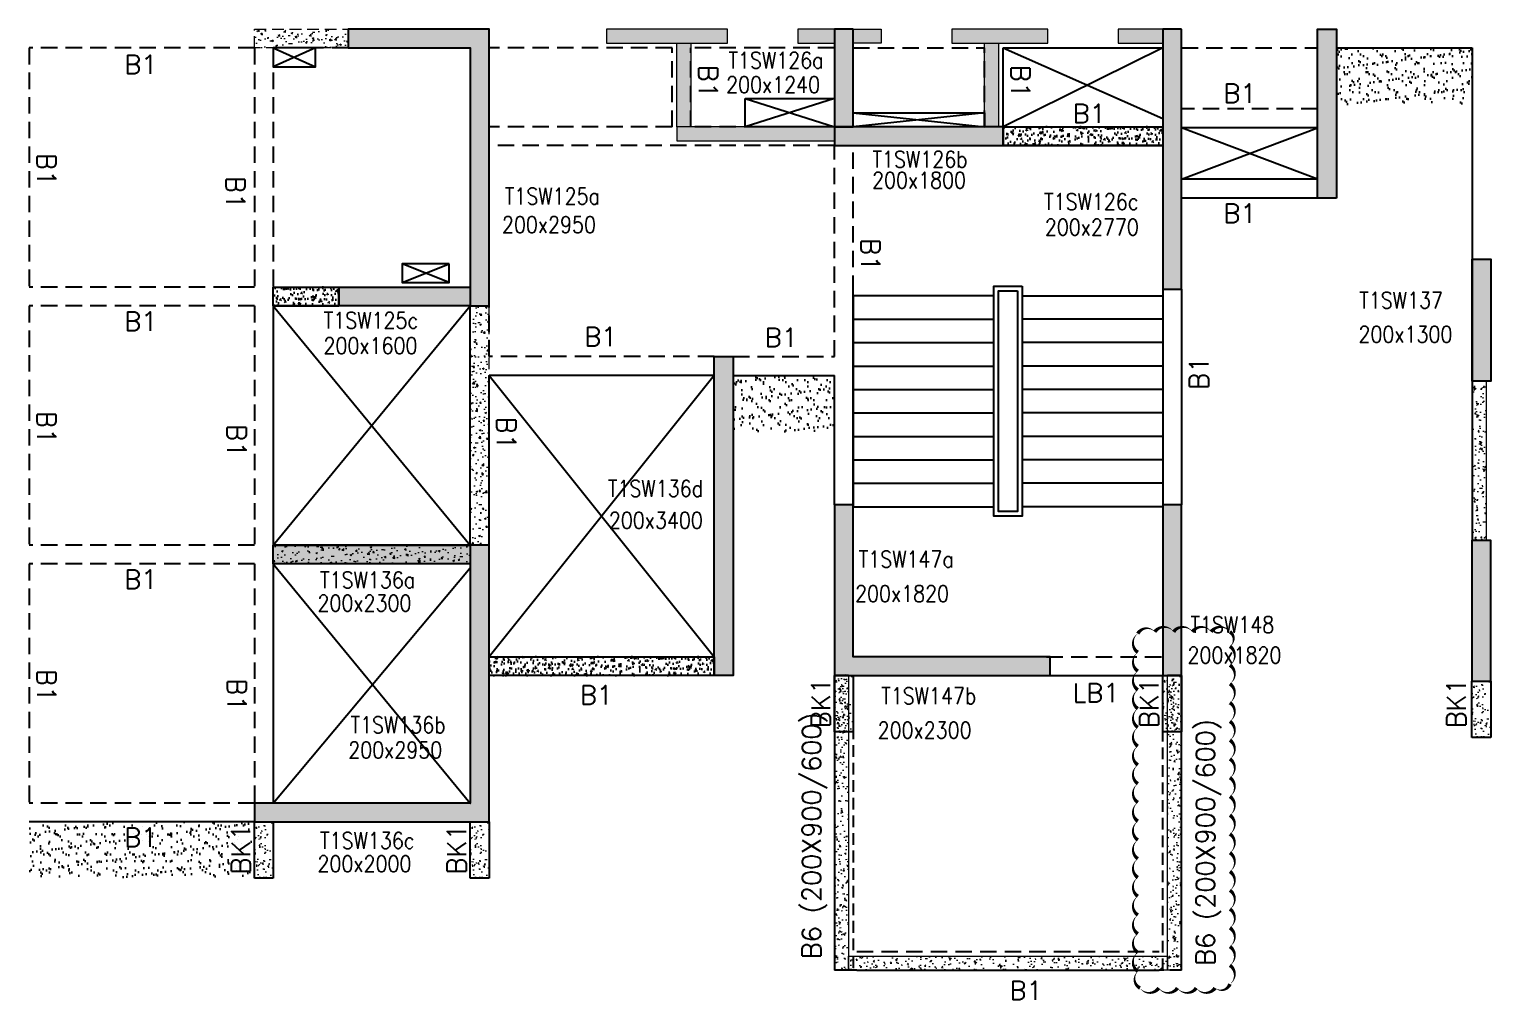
# Model space of a CAD drawing. Header units: millimetres. Extents: x 1078357 to 2594950, y -4969473 to -4636555.
# Drawn here: x 1765150 to 1780725, y -4677476 to -4667131 of the extents above; entities that cross this region are included whole.
import ezdxf

# ---------------------------------------------------------------- set-up
doc = ezdxf.new("R2010")
doc.units = ezdxf.units.MM
doc.header["$PDMODE"] = 35
doc.linetypes.add('CONTINOUS', pattern=[0])
doc.linetypes.add('HIDDEN', pattern=[0.375, 0.25, -0.125])
doc.layers.get('0').update_dxf_attribs({"lineweight": 0})
for name, color, linetype, lineweight in [('A-_ANOTDIMA_D-', 6, 'Continuous', 13), ('COL. NO.', 30, 'Continuous', 25), ('COL. SIZE', 7, 'Continuous', 25), ('HATCH', 8, 'Continuous', 30), ('Origin', 40, 'Continuous', 30), ('RCC UPSTAND', 43, 'Continuous', 30), ('S-NON STR RCC WALL', 8, 'Continuous', 0)]:
    doc.layers.add(name, color=color, linetype=linetype, lineweight=lineweight)
for name, color, linetype in [('B-200x650', 241, 'HIDDEN'), ('B-200X900-600', 211, 'HIDDEN'), ('NON STR. RCC WALL', 6, 'Continuous'), ('S-COLUMN_SHEAR WALL', 1, 'Continuous'), ('S-CUT OUT', 3, 'Continuous'), ('S-STAIR', 8, 'Continuous')]:
    doc.layers.add(name, color=color, linetype=linetype)
doc.styles.add('ROMANS', font='romans.shx', dxfattribs={"width": 0.85})
pattern_1 = [(50, (1726901.75, -4669982.61), (182.18467, -15.9391), [19.05, -209.55]), (355, (1726901.75, -4669982.61), (-35.2434, 191.05685), [15.24, -167.6406]), (100.45144, (1726916.94, -4669983.94), (146.94125, 175.11775), [16.19, -178.09024]), (46.1842, (1726901.75, -4669931.81), (271.079, -42.0423), [28.575, -314.325]), (96.63556, (1726924.34, -4669935.32), (237.4041, 247.4261), [24.285, -267.1356]), (351.18415, (1726901.75, -4669931.8), (237.4041, 247.4261), [22.86, -251.4597]), (21, (1726927.15, -4669944.51), (151.6144, -102.2652), [19.05, -209.55]), (326, (1726927.15, -4669944.51), (61.802, 184.188), [15.24, -167.64]), (71.45144, (1726939.79, -4669953.03), (213.4164, 81.9228), [16.19, -178.0899]), (37.5, (1726901.753, -4669982.61), (3.0886, 84.55504), [0, -165.608, 0, -170.18, 0, -168.275]), (7.5, (1726901.75, -4669982.61), (66.81966, 100.18057), [0, -97.028, 0, -161.798, 0, -64.135]), (327.5, (1726845.11, -4669982.61), (135.5906, -5.72874), [0, -63.5, 0, -198.12, 0, -262.89]), (317.5, (1726819.71, -4669982.61), (148.12918, 25.4265), [0, -82.55, 0, -131.572, 0, -186.69])]

# ---------------------------------------------------------------- blocks, each defined once
blk = doc.blocks.new('G$CD63B60BD')
at = {"layer": 'COL. NO.', "linetype": 'Continuous', "style": 'ROMANS', "width": 0.85}
for s, p in [('T1SW126a', (75951, 6532, -320)), ('T1SW126b', (77486, 5476, -320)), ('T1SW125a', (73568, 5083, -320)), ('T1SW126c', (79314, 5025, -320)), ('T1SW137', (82673, 3974, -320)), ('T1SW125c', (71638, 3759, -320)), ('T1SW136d', (74667, 1967, 0)), ('T1SW147a', (77339, 1214, -320)), ('T1SW136a', (71599, 993, -320)), ('T1SW148', (80874, 516, -320)), ('T1SW147b', (77579, -243, -320)), ('T1SW136b', (71924, -552, -320)), ('T1SW136c', (71599, -1785, -320))]:
    blk.add_text(s, height=175, dxfattribs=at).set_placement(p)
at = {"layer": 'COL. SIZE', "linetype": 'Continuous', "style": 'ROMANS', "width": 0.85}
for s, p in [('200x1240', (75927, 6271, -320)), ('200x1800', (77482, 5253, -320)), ('200x2950', (73538, 4779, -320)), ('200x2770', (79323, 4753, -320)), ('200x1300', (82665, 3611, -320)), ('200x1600', (71636, 3489, -320)), ('200x3400', (74677, 1628, 0)), ('200x1820', (77301, 847, -320)), ('200x2300', (71572, 745, -320)), ('200x1820', (80843, 191, -320)), ('200x2300', (77541, -609, -320)), ('200x2950', (71900, -821, -320)), ('200x2000', (71572, -2033, -320))]:
    blk.add_text(s, height=175, dxfattribs=at).set_placement(p)

msp = doc.modelspace()

# ---------------------------------------------------------------- hatches: boundary and pattern name
at = {"layer": 'HATCH'}
h = msp.add_hatch(dxfattribs=at)
h.set_pattern_fill('AR-SAND', color=8, scale=3, angle=179.97015)
h.set_pattern_definition([(37.4701541, (-2297313.39, 14015358.5), (-4.72361136, 146.8264517), [0, -115.824, 0, -129.54, 0, -123.825]), (7.4701541, (-2297313.4, 14015358.5), (134.9689868, 214.9772528), [0, -62.484, 0, -104.394, 0, -40.005]), (327.4701541, (-2297407.12, 14015358.55), (237.2979035, 0.3075449), [0, -38.1, 0, -137.16, 0, -179.07]), (317.4701541, (-2297407.12, 14015358.55), (229.1017424, 66.759465), [0, -19.05, 0, -89.916, 0, -102.87])])
h.paths.add_polyline_path([(1780524.9, -4667330.8), (1779079.9, -4667330.8), (1779079.9, -4667930.9), (1780524.9, -4667930.9)])
h = msp.add_hatch(dxfattribs=at)
h.set_pattern_fill('AR-SAND', color=8, scale=3, angle=179.97015)
h.set_pattern_definition([(37.47015413, (-3394538.11, 18699377.69), (-4.72361136, 146.8264517), [0, -115.824, 0, -129.54, 0, -123.825]), (7.4701541, (-3394538.1, 18699377.69), (134.9689868, 214.9772528), [0, -62.484, 0, -104.394, 0, -40.005]), (327.4701541, (-3394631.83, 18699377.73), (237.2979035, 0.3075449), [0, -38.1, 0, -137.16, 0, -179.07]), (317.4701541, (-3394631.83, 18699377.73), (229.1017424, 66.759465), [0, -19.05, 0, -89.916, 0, -102.87])])
h.paths.add_polyline_path([(1773729.9, -4670820.8), (1772649.9, -4670820.8), (1772649.9, -4671420.8), (1773729.9, -4671420.8)])
h = msp.add_hatch(dxfattribs=at)
h.set_pattern_fill('AR-SAND', color=8, scale=3, angle=179.97015)
h.set_pattern_definition([(37.47015413, (-4499557.82, 23381446.95), (-4.72361136, 146.8264517), [0, -115.824, 0, -129.54, 0, -123.825]), (7.4701541, (-4499557.82, 23381446.95), (134.9689868, 214.9772528), [0, -62.484, 0, -104.394, 0, -40.005]), (327.47015413, (-4499651.54, 23381447), (237.29790347, 0.3075449), [0, -38.1, 0, -137.16, 0, -179.07]), (317.4701541, (-4499651.54, 23381447), (229.1017424, 66.759465), [0, -19.05, 0, -89.916, 0, -102.87])])
h.paths.add_polyline_path([(1765149.9, -4675580.9), (1767549.9, -4675580.9), (1767549.9, -4676180.9), (1765149.9, -4676180.9)])
at = {"layer": 'RCC UPSTAND'}
h = msp.add_hatch(dxfattribs=at)
h.set_pattern_fill('AR-CONC', color=8, scale=20, angle=90)
h.set_pattern_definition([(140, (-1432470.36, -7205590.44), (12.550427, 143.4520365), [15, -165]), (85, (-1432470.36, -7205590.44), (-150.438427, -27.7502667), [12, -132]), (190.4514445, (-1432469.32, -7205578.48), (-137.887998, 115.7017693), [12.7480384, -140.2284224]), (136.1842, (-1432510.36, -7205590.44), (33.103856, 213.448266), [22.5, -247.5]), (186.6356355, (-1432507.6, -7205572.65), (-194.82372, 186.932389), [19.122068, -210.342752]), (81.184164, (-1432510.36, -7205590.44), (-194.82372, 186.932389), [18, -198]), (111, (-1432500.36, -7205570.44), (80.523778, 119.3814104), [15, -165]), (56, (-1432500.36, -7205570.44), (-145.030009, 48.6630664), [12, -132]), (161.4514447, (-1432493.65, -7205560.49), (-64.5062306, 168.0444753), [12.748038, -140.2284224]), (127.5, (-1432470.364, -7205590.436), (-66.57877077, 2.43197106), [0, -130.4, 0, -134, 0, -132.5]), (97.5, (-1432470.364, -7205590.436), (-78.8823424, 52.6139075), [0, -76.4, 0, -127.4, 0, -50.5]), (57.5, (-1432470.364, -7205635.036), (4.51097435, 106.7644872), [0, -50, 0, -156, 0, -207]), (47.5, (-1432470.36, -7205655.04), (-20.0209965, 116.6372339), [0, -65, 0, -103.6, 0, -147])])
h.paths.add_polyline_path([(1777229.6, -4668170.9), (1777229.6, -4668370.9), (1775529.6, -4668370.9), (1775529.6, -4668170.9)])
h = msp.add_hatch(dxfattribs=at)
h.set_pattern_fill('AR-CONC', color=8, scale=20, angle=90)
h.set_pattern_definition([(140, (-1441250.34, -7207300.44), (12.550427, 143.4520365), [15, -165]), (85, (-1441250.34, -7207300.44), (-150.438427, -27.7502667), [12, -132]), (190.4514445, (-1441249.3, -7207288.49), (-137.887998, 115.7017693), [12.7480384, -140.2284224]), (136.1842, (-1441290.34, -7207300.44), (33.103856, 213.448266), [22.5, -247.5]), (186.6356355, (-1441287.58, -7207282.66), (-194.82372, 186.932389), [19.122068, -210.342752]), (81.184164, (-1441290.34, -7207300.44), (-194.82372, 186.932389), [18, -198]), (111, (-1441280.34, -7207280.44), (80.523778, 119.3814104), [15, -165]), (56, (-1441280.34, -7207280.44), (-145.030009, 48.6630664), [12, -132]), (161.4514447, (-1441273.63, -7207270.5), (-64.5062306, 168.0444753), [12.748038, -140.2284224]), (127.5, (-1441250.34, -7207300.444), (-66.57877077, 2.43197106), [0, -130.4, 0, -134, 0, -132.5]), (97.5, (-1441250.34, -7207300.444), (-78.8823424, 52.6139075), [0, -76.4, 0, -127.4, 0, -50.5]), (57.5, (-1441250.34, -7207345.044), (4.51097435, 106.7644872), [0, -50, 0, -156, 0, -207]), (47.5, (-1441250.34, -7207365.04), (-20.0209965, 116.6372339), [0, -65, 0, -103.6, 0, -147])])
h.paths.add_polyline_path([(1768449.7, -4669880.9), (1768449.7, -4670080.9), (1767749.6, -4670080.9), (1767749.6, -4669880.9)])
h = msp.add_hatch(dxfattribs=at)
h.set_pattern_fill('AR-CONC', color=8, scale=20, angle=90)
h.set_pattern_definition([(140, (-1437250.34, -7211240.43), (12.550427, 143.4520365), [15, -165]), (85, (-1437250.34, -7211240.43), (-150.438427, -27.7502667), [12, -132]), (190.4514445, (-1437249.29, -7211228.48), (-137.887998, 115.7017693), [12.7480384, -140.2284224]), (136.1842, (-1437290.34, -7211240.43), (33.103856, 213.448266), [22.5, -247.5]), (186.6356355, (-1437287.58, -7211222.65), (-194.82372, 186.932389), [19.122068, -210.342752]), (81.184164, (-1437290.34, -7211240.43), (-194.82372, 186.932389), [18, -198]), (111, (-1437280.34, -7211220.43), (80.523778, 119.3814104), [15, -165]), (56, (-1437280.34, -7211220.43), (-145.030009, 48.6630664), [12, -132]), (161.4514447, (-1437273.63, -7211210.48), (-64.5062306, 168.0444753), [12.748038, -140.2284224]), (127.5, (-1437250.336, -7211240.433), (-66.57877077, 2.43197106), [0, -130.4, 0, -134, 0, -132.5]), (97.5, (-1437250.336, -7211240.43), (-78.8823424, 52.6139075), [0, -76.4, 0, -127.4, 0, -50.5]), (57.5, (-1437250.336, -7211285.033), (4.51097435, 106.7644872), [0, -50, 0, -156, 0, -207]), (47.5, (-1437250.34, -7211305.03), (-20.0209965, 116.6372339), [0, -65, 0, -103.6, 0, -147])])
h.paths.add_polyline_path([(1772449.7, -4673820.9), (1772449.7, -4674020.9), (1770049.7, -4674020.9), (1770049.7, -4673820.9)])
at = {"layer": 'S-COLUMN_SHEAR WALL', "lineweight": 25}
h = msp.add_hatch(color=1, dxfattribs=at)
h.dxf.hatch_style = 1
h.paths.add_polyline_path([(1768549.7, -4667330.9), (1769849.7, -4667330.9), (1769849.7, -4670080.9), (1770049.7, -4670080.9), (1770049.7, -4667130.9), (1768549.7, -4667130.9)])
h = msp.add_hatch(color=1, dxfattribs=at)
h.dxf.hatch_style = 1
h.paths.add_polyline_path([(1773929.6, -4667130.9), (1773729.6, -4667130.9), (1773729.6, -4668170.9), (1773929.6, -4668170.9)])
h = msp.add_hatch(color=1, dxfattribs=at)
h.dxf.hatch_style = 1
h.paths.add_polyline_path([(1777429.7, -4667130.9), (1777229.7, -4667130.9), (1777229.7, -4669900.9), (1777429.7, -4669900.9)])
h = msp.add_hatch(color=1, dxfattribs=at)
h.dxf.hatch_style = 1
h.paths.add_polyline_path([(1779079.7, -4668930.8), (1778879.7, -4668930.8), (1778879.7, -4667130.9), (1779079.7, -4667130.9)])
h = msp.add_hatch(color=1, dxfattribs=at)
h.dxf.hatch_style = 1
h.paths.add_polyline_path([(1773729.6, -4668370.9), (1775529.6, -4668370.9), (1775529.6, -4668170.9), (1773729.6, -4668170.9)])
h = msp.add_hatch(color=1, dxfattribs=at)
h.dxf.hatch_style = 1
h.paths.add_polyline_path([(1780674.7, -4669580.8), (1780660.9, -4669580.8), (1780616, -4669580.8), (1780524.7, -4669580.8), (1780524.7, -4670880.8), (1780724.7, -4670880.8), (1780724.7, -4669730.8), (1780724.7, -4669580.8)])
h = msp.add_hatch(color=1, dxfattribs=at)
h.dxf.hatch_style = 1
h.paths.add_polyline_path([(1769849.7, -4669880.9), (1769849.7, -4670080.9), (1768449.7, -4670080.9), (1768449.7, -4669880.9)])
h = msp.add_hatch(color=1, dxfattribs=at)
h.dxf.hatch_style = 1
h.paths.add_polyline_path([(1772449.7, -4670620.9), (1772449.7, -4674020.9), (1772649.7, -4674020.9), (1772649.7, -4670620.9)])
h = msp.add_hatch(color=1, dxfattribs=at)
h.dxf.hatch_style = 1
h.paths.add_polyline_path([(1773729.6, -4674020.9), (1776029.6, -4674020.9), (1776029.6, -4673820.9), (1773929.6, -4673820.9), (1773929.7, -4672200.9), (1773729.7, -4672200.9)])
h = msp.add_hatch(color=1, dxfattribs=at)
h.dxf.hatch_style = 1
h.paths.add_polyline_path([(1777429.7, -4672200.9), (1777229.7, -4672200.9), (1777229.7, -4674020.9), (1777429.7, -4674020.9)])
h = msp.add_hatch(color=1, dxfattribs=at)
h.dxf.hatch_style = 1
h.paths.add_polyline_path([(1780524.6, -4674080.9), (1780724.6, -4674080.9), (1780724.6, -4672580.8), (1780524.6, -4672580.8)])
h = msp.add_hatch(color=1, dxfattribs=at)
h.dxf.hatch_style = 1
h.paths.add_polyline_path([(1767549.7, -4675580.9), (1770049.7, -4675580.9), (1770049.7, -4672630.9), (1769849.6, -4672630.8), (1769849.6, -4675380.9), (1767549.7, -4675380.9), (1767549.7, -4675580.9)], is_closed=False)
h = msp.add_hatch(color=1, dxfattribs=at)
h.dxf.hatch_style = 1
h.paths.add_polyline_path([(1767749.6, -4672630.8), (1769849.6, -4672630.8), (1769849.6, -4672830.8), (1767749.6, -4672830.8)])
h = msp.add_hatch(color=1, dxfattribs=at)
h.dxf.hatch_style = 1
h.paths.add_polyline_path([(1769849.6, -4672630.8), (1767749.6, -4672630.8), (1767749.6, -4672830.8), (1769849.6, -4672830.8)])
at = {"layer": 'S-NON STR RCC WALL', "linetype": 'HIDDEN', "ltscale": 500}
h = msp.add_hatch(dxfattribs=at)
h.set_pattern_fill('AR-CONC', color=256, angle=180)
h.set_pattern_definition([(50, (629677.04, 14036.57), (182.184669, -15.9390855), [19.05, -209.55]), (355, (629677.04, 14036.57), (-35.2434214, 191.056845), [15.24, -167.640584]), (100.4514447, (629692.22, 14035.25), (146.941247, 175.117752), [16.190009, -178.0902446]), (46.1842, (629677.04, 14087.37), (271.079041, -42.042328), [28.575, -314.325]), (96.6355576, (629699.63, 14083.87), (237.404134, 247.426125), [24.285023, -267.135608]), (351.184151, (629677.04, 14087.37), (237.404134, 247.426125), [22.859967, -251.459732]), (21, (629702.44, 14074.67), (151.6143913, -102.265198), [19.05, -209.55]), (326, (629702.44, 14074.67), (61.802028, 184.187966), [15.24, -167.64]), (71.451445, (629715.07, 14066.15), (213.416419, 81.922769), [16.190009, -178.0899376]), (37.5, (629677.04, 14036.574), (3.08860325, 84.5550389), [0, -165.608, 0, -170.18, 0, -168.275]), (7.5, (629677.04, 14036.57), (66.8196625, 100.1805748), [0, -97.028, 0, -161.798, 0, -64.135]), (327.5, (629620.396, 14036.574), (135.5905952, -5.728744), [0, -63.5, 0, -198.12, 0, -262.89]), (317.5, (629595, 14036.57), (148.1291814, 25.426491), [0, -82.55, 0, -131.572, 0, -186.69])])
h.paths.add_polyline_path([(1767549.9, -4667130.9), (1768549.9, -4667130.9), (1768549.9, -4667330.9), (1767549.9, -4667330.9)])
at = {"layer": 'S-NON STR RCC WALL', "ltscale": 700}
h = msp.add_hatch(dxfattribs=at)
h.set_pattern_fill('AR-CONC', color=256)
h.set_pattern_definition([(50, (621333.79, -36935.67), (182.184669, -15.9390855), [19.05, -209.55]), (355, (621333.79, -36935.67), (-35.2434214, 191.056845), [15.24, -167.640584]), (100.4514447, (621348.97, -36937), (146.941247, 175.117752), [16.190009, -178.0902446]), (46.1842, (621333.79, -36884.87), (271.079041, -42.042328), [28.575, -314.325]), (96.6355576, (621356.38, -36888.37), (237.404134, 247.426125), [24.285023, -267.135608]), (351.184151, (621333.79, -36884.87), (237.404134, 247.426125), [22.859967, -251.459732]), (21, (621359.19, -36897.57), (151.6143913, -102.265198), [19.05, -209.55]), (326, (621359.19, -36897.57), (61.802028, 184.187966), [15.24, -167.64]), (71.451445, (621371.82, -36906.1), (213.416419, 81.922769), [16.190009, -178.0899376]), (37.5, (621333.786, -36935.67), (3.08860325, 84.5550389), [0, -165.608, 0, -170.18, 0, -168.275]), (7.5, (621333.79, -36935.67), (66.8196625, 100.1805748), [0, -97.028, 0, -161.798, 0, -64.135]), (327.5, (621277.144, -36935.67), (135.5905952, -5.728744), [0, -63.5, 0, -198.12, 0, -262.89]), (317.5, (621251.74, -36935.67), (148.1291814, 25.426491), [0, -82.55, 0, -131.572, 0, -186.69])])
h.paths.add_polyline_path([(1776754.9, -4667280.9), (1777229.9, -4667280.9), (1777229.9, -4667130.9), (1776754.9, -4667130.9)])
h.paths.add_polyline_path([(1772049.9, -4667280.9), (1772199.9, -4667280.9), (1772199.9, -4668170.9), (1772049.9, -4668170.9)])
h.paths.add_polyline_path([(1774979.9, -4667280.9), (1776004.9, -4667280.9), (1776004.9, -4667130.9), (1774979.9, -4667130.9)])
h.paths.add_polyline_path([(1773929.9, -4667130.9), (1774229.9, -4667130.9), (1774229.9, -4667280.9), (1773929.9, -4667280.9)])
h.paths.add_polyline_path([(1772049.9, -4668320.9), (1773729.9, -4668320.9), (1773729.9, -4668170.9), (1772049.9, -4668170.9)])
h.paths.add_polyline_path([(1773339.9, -4667280.9), (1773729.9, -4667280.9), (1773729.9, -4667130.9), (1773339.9, -4667130.9)])
h.paths.add_polyline_path([(1771299.9, -4667280.9), (1772589.9, -4667280.9), (1772589.9, -4667130.9), (1771299.9, -4667130.9)])
h.paths.add_polyline_path([(1775329.9, -4667280.9), (1775479.9, -4667280.9), (1775479.9, -4668170.9), (1775329.9, -4668170.9)])
at = {"layer": 'S-NON STR RCC WALL', "linetype": 'HIDDEN', "ltscale": 500}
h = msp.add_hatch(dxfattribs=at)
h.set_pattern_fill('AR-CONC', color=256, angle=180)
h.set_pattern_definition(pattern_1)
h.paths.add_polyline_path([(1770049.9, -4670080.9), (1769849.9, -4670080.9), (1769849.9, -4672630.9), (1770049.9, -4672630.9)])
at = {"layer": 'S-NON STR RCC WALL'}
h = msp.add_hatch(dxfattribs=at)
h.set_pattern_fill('AR-CONC', color=256)
h.set_pattern_definition([(50, (-3545495.88, 18607572.6), (182.184669, -15.9390855), [19.05, -209.55]), (355, (-3545495.88, 18607572.6), (-35.2434214, 191.0568452), [15.24, -167.6405842]), (100.4514447, (-3545480.7, 18607571.27), (146.9412471, 175.1177519), [16.1900088, -178.0902446]), (46.1842, (-3545495.88, 18607623.4), (271.0790409, -42.042328), [28.575, -314.325]), (96.6355576, (-3545473.3, 18607619.9), (237.404134, 247.4261246), [24.285023, -267.135608]), (351.1841512, (-3545495.88, 18607623.4), (237.404134, 247.4261246), [22.859967, -251.459732]), (21, (-3545470.48, 18607610.7), (151.6143913, -102.2651982), [19.05, -209.55]), (326, (-3545470.48, 18607610.7), (61.8020283, 184.1879661), [15.24, -167.64]), (71.451445, (-3545457.85, 18607602.17), (213.4164193, 81.9227689), [16.1900088, -178.0899376]), (37.5, (-3545495.88, 18607572.596), (3.08860325, 84.55503887), [0, -165.608, 0, -170.18, 0, -168.275]), (7.5, (-3545495.88, 18607572.6), (66.8196625, 100.18057482), [0, -97.028, 0, -161.798, 0, -64.135]), (327.5, (-3545552.52, 18607572.596), (135.59059517, -5.728744), [0, -63.5, 0, -198.12, 0, -262.89]), (317.5, (-3545577.92, 18607572.6), (148.1291814, 25.42649103), [0, -82.55, 0, -131.572, 0, -186.69])])
h.paths.add_polyline_path([(1780674.9, -4672580.8), (1780524.9, -4672580.8), (1780524.9, -4670880.9), (1780674.9, -4670880.9)])
at = {"layer": 'S-NON STR RCC WALL', "linetype": 'HIDDEN', "ltscale": 500}
h = msp.add_hatch(dxfattribs=at)
h.set_pattern_fill('AR-CONC', color=256, angle=180)
h.set_pattern_definition(pattern_1)
h.paths.add_polyline_path([(1767749.9, -4672630.9), (1769849.9, -4672630.9), (1769849.9, -4672830.9), (1767749.9, -4672830.9)])
at = {"layer": 'S-NON STR RCC WALL'}
h = msp.add_hatch(dxfattribs=at)
h.set_pattern_fill('AR-CONC', color=256, angle=90)
h.set_pattern_definition([(140, (-21514908.07, -9905228.28), (15.9390855, 182.184669), [19.05, -209.55]), (85, (-21514908.07, -9905228.28), (-191.0568452, -35.2434214), [15.24, -167.6405842]), (190.4514447, (-21514906.75, -9905213.1), (-175.1177519, 146.9412471), [16.1900088, -178.0902446]), (136.1842, (-21514958.87, -9905228.28), (42.042328, 271.0790409), [28.575, -314.325]), (186.6355576, (-21514955.37, -9905205.7), (-247.4261246, 237.404134), [24.285023, -267.135608]), (81.1841512, (-21514958.87, -9905228.28), (-247.4261246, 237.404134), [22.859967, -251.459732]), (111, (-21514946.17, -9905202.88), (102.2651982, 151.6143913), [19.05, -209.55]), (56, (-21514946.17, -9905202.88), (-184.1879661, 61.8020283), [15.24, -167.64]), (161.451445, (-21514937.65, -9905190.24), (-81.9227689, 213.4164193), [16.1900088, -178.0899376]), (127.5, (-21514908.073, -9905228.28), (-84.55503887, 3.08860325), [0, -165.608, 0, -170.18, 0, -168.275]), (97.5, (-21514908.07, -9905228.28), (-100.18057482, 66.8196625), [0, -97.028, 0, -161.798, 0, -64.135]), (57.5, (-21514908.07, -9905284.92), (5.728744, 135.59059517), [0, -63.5, 0, -198.12, 0, -262.89]), (47.5, (-21514908.07, -9905310.32), (-25.42649103, 148.1291814), [0, -82.55, 0, -131.572, 0, -186.69])])
h.paths.add_polyline_path([(1773729.7, -4677161.1), (1773729.7, -4674011.1), (1773879.7, -4674011.1), (1773879.7, -4677161.1)])
h = msp.add_hatch(dxfattribs=at)
h.set_pattern_fill('AR-CONC', color=256, angle=180)
h.set_pattern_definition([(50, (-7856442.47, 37565086.45), (182.184669, -15.93908554), [19.05, -209.55]), (355, (-7856442.47, 37565086.45), (-35.2434214, 191.0568452), [15.24, -167.6405842]), (100.4514447, (-7856427.29, 37565085.12), (146.9412471, 175.1177519), [16.1900088, -178.0902446]), (46.1842, (-7856442.47, 37565137.25), (271.0790409, -42.0423279), [28.575, -314.325]), (96.6355576, (-7856419.88, 37565133.75), (237.404134, 247.4261246), [24.2850231, -267.1356082]), (351.1841512, (-7856442.47, 37565137.25), (237.404134, 247.4261246), [22.859967, -251.459732]), (21, (-7856417.07, 37565124.55), (151.61439127, -102.2651982), [19.05, -209.55]), (326, (-7856417.07, 37565124.55), (61.80202835, 184.1879661), [15.24, -167.64]), (71.451445, (-7856404.44, 37565116.03), (213.4164193, 81.9227689), [16.1900088, -178.0899376]), (37.5, (-7856442.47, 37565086.45), (3.08860325, 84.55503887), [0, -165.608, 0, -170.18, 0, -168.275]), (7.5, (-7856442.47, 37565086.45), (66.81966251, 100.18057482), [0, -97.028, 0, -161.798, 0, -64.135]), (327.5, (-7856499.115, 37565086.45), (135.59059517, -5.72874399), [0, -63.5, 0, -198.12, 0, -262.89]), (317.5, (-7856524.52, 37565086.45), (148.1291814, 25.42649103), [0, -82.55, 0, -131.572, 0, -186.69])])
h.paths.add_polyline_path([(1773929.8, -4674020.8), (1773729.8, -4674020.8), (1773729.8, -4674620.8), (1773929.8, -4674620.8), (1773929.8, -4674620.8), (1773929.8, -4674020.9)], is_closed=False)
h = msp.add_hatch(dxfattribs=at)
h.set_pattern_fill('AR-CONC', color=256, angle=180)
h.set_pattern_definition([(50, (-7852942.56, 37565086.45), (182.184669, -15.93908554), [19.05, -209.55]), (355, (-7852942.56, 37565086.45), (-35.2434214, 191.0568452), [15.24, -167.6405842]), (100.4514447, (-7852927.38, 37565085.12), (146.9412471, 175.1177519), [16.1900088, -178.0902446]), (46.1842, (-7852942.56, 37565137.25), (271.0790409, -42.0423279), [28.575, -314.325]), (96.6355576, (-7852919.97, 37565133.75), (237.404134, 247.4261246), [24.2850231, -267.1356082]), (351.1841512, (-7852942.56, 37565137.25), (237.404134, 247.4261246), [22.859967, -251.459732]), (21, (-7852917.16, 37565124.55), (151.61439127, -102.2651982), [19.05, -209.55]), (326, (-7852917.16, 37565124.55), (61.80202835, 184.1879661), [15.24, -167.64]), (71.451445, (-7852904.53, 37565116.03), (213.4164193, 81.9227689), [16.1900088, -178.0899376]), (37.5, (-7852942.56, 37565086.45), (3.08860325, 84.55503887), [0, -165.608, 0, -170.18, 0, -168.275]), (7.5, (-7852942.56, 37565086.45), (66.81966251, 100.18057482), [0, -97.028, 0, -161.798, 0, -64.135]), (327.5, (-7852999.204, 37565086.45), (135.59059517, -5.72874399), [0, -63.5, 0, -198.12, 0, -262.89]), (317.5, (-7853024.6, 37565086.45), (148.1291814, 25.42649103), [0, -82.55, 0, -131.572, 0, -186.69])])
h.paths.add_polyline_path([(1777429.7, -4674020.8), (1777229.7, -4674020.8), (1777229.7, -4674620.8), (1777429.7, -4674620.8), (1777429.7, -4674620.8), (1777429.7, -4674020.9)], is_closed=False)
h = msp.add_hatch(dxfattribs=at)
h.set_pattern_fill('AR-CONC', color=256, angle=180)
h.set_pattern_definition([(50, (-4551412.19, 23299195.9), (182.184669, -15.9390855), [19.05, -209.55]), (355, (-4551412.19, 23299195.9), (-35.2434214, 191.0568452), [15.24, -167.6405842]), (100.4514447, (-4551397, 23299194.57), (146.9412471, 175.1177519), [16.1900088, -178.0902446]), (46.1842, (-4551412.19, 23299246.7), (271.0790409, -42.042328), [28.575, -314.325]), (96.6355576, (-4551389.6, 23299243.2), (237.404134, 247.4261246), [24.2850231, -267.1356082]), (351.1841512, (-4551412.2, 23299246.7), (237.404134, 247.4261246), [22.859967, -251.459732]), (21, (-4551386.79, 23299234), (151.6143913, -102.2651982), [19.05, -209.55]), (326, (-4551386.79, 23299234), (61.8020283, 184.1879661), [15.24, -167.64]), (71.451445, (-4551374.15, 23299225.48), (213.4164193, 81.9227689), [16.1900088, -178.0899376]), (37.5, (-4551412.19, 23299195.9), (3.08860325, 84.55503887), [0, -165.608, 0, -170.18, 0, -168.275]), (7.5, (-4551412.19, 23299195.9), (66.8196625, 100.18057482), [0, -97.028, 0, -161.798, 0, -64.135]), (327.5, (-4551468.83, 23299195.9), (135.59059517, -5.728744), [0, -63.5, 0, -198.12, 0, -262.89]), (317.5, (-4551494.23, 23299195.9), (148.1291814, 25.42649103), [0, -82.55, 0, -131.572, 0, -186.69])])
h.paths.add_polyline_path([(1777279.7, -4677161.1), (1777279.7, -4674011.1), (1777429.7, -4674011.1), (1777429.7, -4677161.1)])
h = msp.add_hatch(dxfattribs=at)
h.set_pattern_fill('AR-CONC', color=256, angle=180)
h.set_pattern_definition([(50, (-7849647.61, 37565026.45), (182.184669, -15.93908554), [19.05, -209.55]), (355, (-7849647.61, 37565026.45), (-35.2434214, 191.0568452), [15.24, -167.6405842]), (100.4514447, (-7849632.43, 37565025.12), (146.9412471, 175.1177519), [16.1900088, -178.0902446]), (46.1842, (-7849647.6, 37565077.25), (271.0790409, -42.0423279), [28.575, -314.325]), (96.6355576, (-7849625.02, 37565073.74), (237.404134, 247.4261246), [24.2850231, -267.1356082]), (351.1841512, (-7849647.6, 37565077.25), (237.404134, 247.4261246), [22.859967, -251.459732]), (21, (-7849622.21, 37565064.55), (151.61439127, -102.2651982), [19.05, -209.55]), (326, (-7849622.21, 37565064.55), (61.80202835, 184.1879661), [15.24, -167.64]), (71.451445, (-7849609.58, 37565056.02), (213.4164193, 81.9227689), [16.1900088, -178.0899376]), (37.5, (-7849647.61, 37565026.445), (3.08860325, 84.55503887), [0, -165.608, 0, -170.18, 0, -168.275]), (7.5, (-7849647.61, 37565026.445), (66.81966251, 100.18057482), [0, -97.028, 0, -161.798, 0, -64.135]), (327.5, (-7849704.25, 37565026.445), (135.59059517, -5.72874399), [0, -63.5, 0, -198.12, 0, -262.89]), (317.5, (-7849729.65, 37565026.45), (148.1291814, 25.42649103), [0, -82.55, 0, -131.572, 0, -186.69])])
h.paths.add_polyline_path([(1780724.6, -4674080.8), (1780524.6, -4674080.8), (1780524.6, -4674680.8), (1780724.6, -4674680.8), (1780724.6, -4674680.8), (1780724.6, -4674080.9)], is_closed=False)
h = msp.add_hatch(dxfattribs=at)
h.set_pattern_fill('AR-CONC', color=256, angle=180)
h.set_pattern_definition([(50, (-7862622.57, 37563526.44), (182.184669, -15.93908554), [19.05, -209.55]), (355, (-7862622.57, 37563526.44), (-35.2434214, 191.0568452), [15.24, -167.6405842]), (100.4514447, (-7862607.39, 37563525.11), (146.9412471, 175.1177519), [16.1900088, -178.0902446]), (46.1842, (-7862622.57, 37563577.24), (271.0790409, -42.0423279), [28.575, -314.325]), (96.6355576, (-7862599.98, 37563573.74), (237.404134, 247.4261246), [24.2850231, -267.1356082]), (351.1841512, (-7862622.57, 37563577.24), (237.404134, 247.4261246), [22.859967, -251.459732]), (21, (-7862597.17, 37563564.54), (151.61439127, -102.2651982), [19.05, -209.55]), (326, (-7862597.17, 37563564.54), (61.80202835, 184.1879661), [15.24, -167.64]), (71.451445, (-7862584.54, 37563556.02), (213.4164193, 81.9227689), [16.1900088, -178.0899376]), (37.5, (-7862622.57, 37563526.44), (3.08860325, 84.55503887), [0, -165.608, 0, -170.18, 0, -168.275]), (7.5, (-7862622.57, 37563526.44), (66.81966251, 100.18057482), [0, -97.028, 0, -161.798, 0, -64.135]), (327.5, (-7862679.215, 37563526.44), (135.59059517, -5.72874399), [0, -63.5, 0, -198.12, 0, -262.89]), (317.5, (-7862704.62, 37563526.44), (148.1291814, 25.42649103), [0, -82.55, 0, -131.572, 0, -186.69])])
h.paths.add_polyline_path([(1767749.7, -4675580.8), (1767549.7, -4675580.8), (1767549.7, -4676180.8), (1767749.7, -4676180.8), (1767749.7, -4676180.8), (1767749.7, -4675580.9)], is_closed=False)
h = msp.add_hatch(dxfattribs=at)
h.set_pattern_fill('AR-CONC', color=256, angle=180)
h.set_pattern_definition([(50, (-7860322.57, 37563526.44), (182.184669, -15.93908554), [19.05, -209.55]), (355, (-7860322.57, 37563526.44), (-35.2434214, 191.0568452), [15.24, -167.6405842]), (100.4514447, (-7860307.39, 37563525.11), (146.9412471, 175.1177519), [16.1900088, -178.0902446]), (46.1842, (-7860322.57, 37563577.24), (271.0790409, -42.0423279), [28.575, -314.325]), (96.6355576, (-7860299.98, 37563573.74), (237.404134, 247.4261246), [24.2850231, -267.1356082]), (351.1841512, (-7860322.57, 37563577.24), (237.404134, 247.4261246), [22.859967, -251.459732]), (21, (-7860297.17, 37563564.54), (151.61439127, -102.2651982), [19.05, -209.55]), (326, (-7860297.17, 37563564.54), (61.80202835, 184.1879661), [15.24, -167.64]), (71.451445, (-7860284.54, 37563556.02), (213.4164193, 81.9227689), [16.1900088, -178.0899376]), (37.5, (-7860322.57, 37563526.44), (3.08860325, 84.55503887), [0, -165.608, 0, -170.18, 0, -168.275]), (7.5, (-7860322.57, 37563526.44), (66.81966251, 100.18057482), [0, -97.028, 0, -161.798, 0, -64.135]), (327.5, (-7860379.215, 37563526.44), (135.59059517, -5.72874399), [0, -63.5, 0, -198.12, 0, -262.89]), (317.5, (-7860404.62, 37563526.44), (148.1291814, 25.42649103), [0, -82.55, 0, -131.572, 0, -186.69])])
h.paths.add_polyline_path([(1770049.7, -4675580.8), (1769849.7, -4675580.8), (1769849.7, -4676180.8), (1770049.7, -4676180.8), (1770049.7, -4676180.8), (1770049.7, -4675580.9)], is_closed=False)
h = msp.add_hatch(dxfattribs=at)
h.set_pattern_fill('AR-CONC', color=256, angle=180)
h.set_pattern_definition([(50, (-3454187.47, 18615176.71), (182.184669, -15.9390855), [19.05, -209.55]), (355, (-3454187.47, 18615176.71), (-35.2434214, 191.0568452), [15.24, -167.6405842]), (100.4514447, (-3454172.29, 18615175.38), (146.9412471, 175.1177519), [16.1900088, -178.0902446]), (46.1842, (-3454187.47, 18615227.51), (271.0790409, -42.042328), [28.575, -314.325]), (96.6355576, (-3454164.88, 18615224), (237.404134, 247.4261246), [24.285023, -267.135608]), (351.1841512, (-3454187.47, 18615227.5), (237.404134, 247.4261246), [22.859967, -251.459732]), (21, (-3454162.07, 18615214.81), (151.6143913, -102.2651982), [19.05, -209.55]), (326, (-3454162.07, 18615214.81), (61.8020283, 184.1879661), [15.24, -167.64]), (71.451445, (-3454149.44, 18615206.29), (213.4164193, 81.9227689), [16.1900088, -178.0899376]), (37.5, (-3454187.47, 18615176.71), (3.08860325, 84.55503887), [0, -165.608, 0, -170.18, 0, -168.275]), (7.5, (-3454187.47, 18615176.71), (66.8196625, 100.18057482), [0, -97.028, 0, -161.798, 0, -64.135]), (327.5, (-3454244.115, 18615176.71), (135.59059517, -5.728744), [0, -63.5, 0, -198.12, 0, -262.89]), (317.5, (-3454269.51, 18615176.71), (148.1291814, 25.42649103), [0, -82.55, 0, -131.572, 0, -186.69])])
h.paths.add_polyline_path([(1777279.7, -4677161.1), (1773879.7, -4677161.1), (1773879.7, -4677011.1), (1777279.7, -4677011.1)])

# ---------------------------------------------------------------- linework, layer by layer
at = {"color": 4, "ltscale": 700, "elevation": 0}
msp.add_lwpolyline([(1777944.7, -4673554.1, 0, 40, 0.5206), (1777744.7, -4673554.1, 0, 40, 0.5206), (1777544.7, -4673554.1, 0, 40, 0.5206), (1777344.7, -4673554.1, 0, 40, 0.5206), (1777144.7, -4673554.1, 0, 40, 0.5206), (1776963.7, -4673573.1, 0, 40, 0.5206), (1776963.7, -4673773.1, 0, 40, 0.5206), (1776963.7, -4673973.1, 0, 40, 0.5206), (1776963.7, -4674173.1, 0, 40, 0.5206), (1776963.7, -4674373.1, 0, 40, 0.5206), (1776963.7, -4674573.1, 0, 40, 0.5206), (1776963.7, -4674773.1, 0, 40, 0.5206), (1776963.7, -4674973.1, 0, 40, 0.5206), (1776963.7, -4675173.1, 0, 40, 0.5206), (1776963.7, -4675373.1, 0, 40, 0.5206), (1776963.7, -4675573.1, 0, 40, 0.5206), (1776963.7, -4675773.1, 0, 40, 0.5206), (1776963.7, -4675973.1, 0, 40, 0.5206), (1776963.7, -4676173.1, 0, 40, 0.5206), (1776963.7, -4676373.1, 0, 40, 0.5206), (1776963.7, -4676573.1, 0, 40, 0.5206), (1776963.7, -4676773.1, 0, 40, 0.5206), (1776963.7, -4676973.1, 0, 40, 0.5206), (1776963.7, -4677173.1, 0, 40, 0.5206), (1776986.5, -4677350.4, 0, 40, 0.5206), (1777186.5, -4677350.4, 0, 40, 0.5206), (1777386.5, -4677350.4, 0, 40, 0.5206), (1777586.5, -4677350.4, 0, 40, 0.5206), (1777786.5, -4677350.4, 0, 40, 0.5206), (1777944.7, -4677308.7, 0, 40, 0.5206), (1777944.7, -4677108.7, 0, 40, 0.5206), (1777944.7, -4676908.7, 0, 40, 0.5206), (1777944.7, -4676708.7, 0, 40, 0.5206), (1777944.7, -4676508.7, 0, 40, 0.5206), (1777944.7, -4676308.7, 0, 40, 0.5206), (1777944.7, -4676108.7, 0, 40, 0.5206), (1777944.7, -4675908.7, 0, 40, 0.5206), (1777944.7, -4675708.7, 0, 40, 0.5206), (1777944.7, -4675508.7, 0, 40, 0.5206), (1777944.7, -4675308.7, 0, 40, 0.5206), (1777944.7, -4675108.7, 0, 40, 0.5206), (1777944.7, -4674908.7, 0, 40, 0.5206), (1777944.7, -4674708.7, 0, 40, 0.5206), (1777944.7, -4674508.7, 0, 40, 0.5206), (1777944.7, -4674308.7, 0, 40, 0.5206), (1777944.7, -4674108.7, 0, 40, 0.5206), (1777944.7, -4673908.7, 0, 40, 0.5206), (1777944.7, -4673708.7, 0, 40, 0.5206), (1777944.7, -4673554.1, 0, 40, 0.5206)], format="xyseb", close=True, dxfattribs=at)
at = {"layer": 'B-200x650', "linetype": 'HIDDEN', "ltscale": 700}
for p, q in [((1765149.9, -4667330.8, 0), (1765149.9, -4669880.9, 0)), ((1767549.9, -4667330.8, 0), (1765149.9, -4667330.8, 0)), ((1767549.9, -4667330.8, 0), (1767549.9, -4669880.9, 0)), ((1767749.9, -4667330.8, 0), (1767749.9, -4669880.9, 0)), ((1768549.9, -4667330.8, 0), (1767749.9, -4667330.8, 0)), ((1771999.9, -4667330.9, 0), (1770049.9, -4667330.9, 0)), ((1771999.9, -4668170.9, 0), (1771999.9, -4667330.9, 0)), ((1773729.9, -4667330.9, 0), (1772199.9, -4667330.9, 0)), ((1772199.9, -4668170.9, 0), (1772199.9, -4667330.9, 0)), ((1773929.9, -4667330.8, 0), (1775329.9, -4667330.8, 0)), ((1775329.9, -4668170.9, 0), (1775329.9, -4667330.8, 0)), ((1777429.9, -4667330.8, 0), (1778879.9, -4667330.8, 0)), ((1778879.9, -4667980.8, 0), (1777429.9, -4667980.8, 0)), ((1771999.9, -4668170.9, 0), (1770049.9, -4668170.9, 0)), ((1773729.9, -4668170.9, 0), (1772199.9, -4668170.9, 0)), ((1773729.9, -4668370.9, 0), (1770049.9, -4668370.9, 0)), ((1773729.9, -4670620.9, 0), (1773729.9, -4668370.9, 0)), ((1773929.9, -4669930.9, 0), (1773929.9, -4668370.9, 0)), ((1767549.9, -4669880.9, 0), (1765149.9, -4669880.9, 0)), ((1767749.5, -4669880.9, 0), (1768449.5, -4669880.9, 0)), ((1765149.9, -4670080.9, 0), (1765149.9, -4672630.9, 0)), ((1767549.9, -4670080.9, 0), (1765149.9, -4670080.9, 0)), ((1767549.9, -4670080.9, 0), (1767549.9, -4672630.9, 0)), ((1770049.9, -4670620.9, 0), (1770049.9, -4670080.9, 0)), ((1772449.9, -4670620.9, 0), (1770049.9, -4670620.9, 0)), ((1772649.9, -4670620.9, 0), (1773729.9, -4670620.9, 0)), ((1767549.9, -4672630.9, 0), (1765149.9, -4672630.9, 0)), ((1765149.9, -4672830.9, 0), (1765149.9, -4675420.8, 0)), ((1767549.9, -4672830.9, 0), (1765149.9, -4672830.9, 0)), ((1767549.9, -4672830.9, 0), (1767549.9, -4675420.8, 0)), ((1775989.9, -4673820.8, 0), (1777229.9, -4673820.8, 0)), ((1767549.9, -4675380.9, 0), (1765149.9, -4675380.9, 0)), ((1773969.7, -4676961.1, 0), (1777189.7, -4676961.1, 0))]:
    msp.add_line(p, q, dxfattribs=at)
at = {"layer": 'B-200x650', "linetype": 'CONTINOUS', "ltscale": 700}
for p, q in [((1775529.9, -4668170.9, 0), (1775529.9, -4667330.8, 0)), ((1775529.9, -4667330.8, 0), (1777229.9, -4667330.8, 0)), ((1779079.9, -4667330.8, 0), (1780524.9, -4667330.9, 0)), ((1780524.9, -4667330.9, 0), (1780524.9, -4672580.8, 0)), ((1773929.9, -4672200.8, 0), (1773929.9, -4669930.9, 0)), ((1767749.5, -4670080.9, 0), (1768449.5, -4670080.9, 0)), ((1767749.9, -4670080.9, 0), (1767749.9, -4672630.9, 0)), ((1769849.9, -4672630.9, 0), (1769849.9, -4670080.9, 0)), ((1772449.9, -4670820.9, 0), (1770049.9, -4670820.9, 0)), ((1770049.9, -4672630.9, 0), (1770049.9, -4670820.9, 0)), ((1772649.9, -4670820.9, 0), (1773729.9, -4670820.9, 0)), ((1773729.9, -4672200.8, 0), (1773729.9, -4670820.9, 0)), ((1769849.9, -4672630.9, 0), (1767749.9, -4672630.9, 0)), ((1767749.9, -4672830.9, 0), (1767749.9, -4675380.8, 0)), ((1769849.9, -4672830.9, 0), (1767749.9, -4672830.9, 0)), ((1773729.7, -4674620.8, 0), (1773729.7, -4674020.8, 0)), ((1773929.7, -4674020.8, 0), (1773929.7, -4674620.8, 0)), ((1775989.9, -4674020.8, 0), (1777229.9, -4674020.8, 0)), ((1777229.6, -4674620.8, 0), (1777229.6, -4674020.8, 0)), ((1777429.6, -4674020.8, 0), (1777429.6, -4674620.8, 0)), ((1780524.6, -4674680.8, 0), (1780524.6, -4674080.8, 0)), ((1780724.6, -4674080.8, 0), (1780724.6, -4674680.8, 0)), ((1773929.7, -4674620.8, 0), (1773729.7, -4674620.8, 0)), ((1777429.6, -4674620.8, 0), (1777229.6, -4674620.8, 0)), ((1780724.6, -4674680.8, 0), (1780524.6, -4674680.8, 0)), ((1767549.9, -4675580.9, 0), (1765149.9, -4675580.9, 0)), ((1767549.6, -4676180.8, 0), (1767549.6, -4675580.8, 0)), ((1767749.6, -4675580.8, 0), (1767749.6, -4676180.8, 0)), ((1769849.6, -4676180.8, 0), (1769849.6, -4675580.8, 0)), ((1770049.6, -4675580.8, 0), (1770049.6, -4676180.8, 0)), ((1767749.6, -4676180.8, 0), (1767549.6, -4676180.8, 0)), ((1770049.6, -4676180.8, 0), (1769849.6, -4676180.8, 0)), ((1773969.7, -4677161.1, 0), (1777189.7, -4677161.1, 0))]:
    msp.add_line(p, q, dxfattribs=at)
at = {"layer": 'B-200x650', "linetype": 'Continuous', "ltscale": 700}
for p, q in [((1775529.6, -4668170.9, 0), (1777229.6, -4668170.9, 0)), ((1778879.9, -4668180.8, 0), (1777429.9, -4668180.8, 0)), ((1775529.6, -4668370.9, 0), (1777229.6, -4668371, 0)), ((1778879.9, -4668730.8, 0), (1777429.9, -4668730.8, 0)), ((1778879.9, -4668930.8, 0), (1777429.9, -4668930.8, 0)), ((1777229.9, -4669900.8, 0), (1777229.9, -4672200.8, 0)), ((1777429.9, -4669900.8, 0), (1777429.9, -4672200.8, 0))]:
    msp.add_line(p, q, dxfattribs=at)
at = {"layer": 'B-200x650', "linetype": 'CONTINOUS', "ltscale": 700, "elevation": 0}
msp.add_lwpolyline([(1770049.9, -4673820.8), (1772449.7, -4673820.8), (1772449.7, -4674020.9), (1770049.9, -4674020.9)], close=True, dxfattribs=at)
at = {"layer": 'B-200X900-600', "linetype": 'ByBlock', "ltscale": 500}
for p, q in [((1773729.7, -4674011.1, 0), (1773729.7, -4677161.1, 0)), ((1777429.7, -4677161.1, 0), (1777429.7, -4674011.1, 0)), ((1773969.7, -4677161.1, 0), (1773729.7, -4677161.1, 0))]:
    msp.add_line(p, q, dxfattribs=at)
at = {"layer": 'B-200X900-600', "linetype": 'HIDDEN', "ltscale": 500}
for p, q in [((1773929.7, -4674011.1, 0), (1773929.7, -4677161.1, 0)), ((1777229.7, -4677161.1, 0), (1777229.7, -4674011.1, 0)), ((1777429.7, -4677161.1, 0), (1777189.7, -4677161.1, 0))]:
    msp.add_line(p, q, dxfattribs=at)
at = {"layer": 'NON STR. RCC WALL', "elevation": 0}
for points in [[(1777229.6, -4668170.9), (1777229.6, -4668370.9), (1775529.6, -4668370.9), (1775529.6, -4668170.9)], [(1768449.7, -4669880.9), (1768449.7, -4670080.9), (1767749.6, -4670080.9), (1767749.6, -4669880.9)], [(1772449.7, -4673820.9), (1772449.7, -4674020.9), (1770049.7, -4674020.9), (1770049.7, -4673820.9)]]:
    msp.add_lwpolyline(points, close=True, dxfattribs=at)
at = {"layer": 'Origin', "ltscale": 700}
msp.add_point((1769849.6, -4675380.9, 0), dxfattribs=at)
at = {"layer": 'S-COLUMN_SHEAR WALL', "color": 1, "lineweight": 25}
msp.add_line((1775529.6, -4668170.9, 0), (1775529.6, -4668370.9, 0), dxfattribs=at)
at = {"layer": 'S-COLUMN_SHEAR WALL', "color": 1, "lineweight": 25, "elevation": 0}
for points in [[(1768549.7, -4667330.9), (1769849.7, -4667330.9), (1769849.7, -4670080.9), (1770049.7, -4670080.9), (1770049.7, -4667130.9), (1768549.7, -4667130.9), (1768549.7, -4667330.9)], [(1767549.7, -4675580.9), (1770049.7, -4675580.9), (1770049.7, -4672630.9), (1769849.6, -4672630.8), (1769849.6, -4675380.9), (1767549.7, -4675380.9), (1767549.7, -4675580.9)]]:
    msp.add_lwpolyline(points, dxfattribs=at)
for points in [[(1773929.6, -4667130.9), (1773729.6, -4667130.9), (1773729.6, -4668170.9), (1773929.6, -4668170.9)], [(1777429.7, -4667130.9), (1777229.7, -4667130.9), (1777229.6, -4669900.9), (1777429.6, -4669900.9)], [(1779079.7, -4668930.8), (1778879.7, -4668930.8), (1778879.7, -4667130.9), (1779079.7, -4667130.9)], [(1773729.6, -4668370.9), (1775529.6, -4668370.9), (1775529.6, -4668170.9), (1773729.6, -4668170.9)], [(1780524.7, -4669580.8), (1780724.7, -4669580.8), (1780724.7, -4670880.8), (1780524.7, -4670880.8)], [(1769849.7, -4669880.9), (1769849.7, -4670080.9), (1768449.7, -4670080.9), (1768449.7, -4669880.9)], [(1772449.7, -4670620.9), (1772649.7, -4670620.9), (1772649.7, -4674020.9), (1772449.7, -4674020.9)], [(1773729.6, -4674020.9), (1776029.6, -4674020.9), (1776029.6, -4673820.9), (1773929.6, -4673820.9), (1773929.7, -4672200.9), (1773729.7, -4672200.9)], [(1777429.7, -4672200.9), (1777229.7, -4672200.9), (1777229.7, -4674020.9), (1777429.7, -4674020.9)], [(1780524.6, -4674080.9), (1780724.6, -4674080.9), (1780724.6, -4672580.8), (1780524.6, -4672580.8)], [(1767749.6, -4672630.8), (1769849.6, -4672630.8), (1769849.6, -4672830.8), (1767749.6, -4672830.8)]]:
    msp.add_lwpolyline(points, close=True, dxfattribs=at)
at = {"layer": 'S-CUT OUT', "ltscale": 700}
for p, q in [((1767749.6, -4667330.9, 0), (1768199.6, -4667530.9, 0)), ((1768199.6, -4667330.9, 0), (1767749.6, -4667530.9, 0)), ((1769124.6, -4669830.9, 0), (1769624.6, -4669630.9, 0)), ((1769624.6, -4669830.9, 0), (1769124.6, -4669630.9, 0))]:
    msp.add_line(p, q, dxfattribs=at)
at = {"layer": 'S-CUT OUT'}
for p, q in [((1775529.9, -4667330.8, 0), (1777229.9, -4668080.9, 0)), ((1777229.9, -4667330.8, 0), (1775529.9, -4668170.9, 0)), ((1772779.9, -4667870.8, 0), (1773729.9, -4668170.9, 0)), ((1773729.9, -4667870.8, 0), (1772779.9, -4668170.8, 0)), ((1775329.9, -4668020.8, 0), (1773929.9, -4668170.9, 0)), ((1773929.9, -4668020.8, 0), (1775329.9, -4668170.9, 0)), ((1777429.9, -4668730.8, 0), (1778879.9, -4668180.8, 0)), ((1778879.9, -4668730.8, 0), (1777429.9, -4668180.8, 0))]:
    msp.add_line(p, q, dxfattribs=at)
at = {"layer": 'S-CUT OUT', "ltscale": 700, "elevation": 0}
for points in [[(1768199.6, -4667330.9), (1767749.6, -4667330.9), (1767749.6, -4667530.9), (1768199.6, -4667530.9)], [(1769624.6, -4669630.9), (1769124.6, -4669630.9), (1769124.6, -4669830.9), (1769624.6, -4669830.9)]]:
    msp.add_lwpolyline(points, close=True, dxfattribs=at)
at = {"layer": 'S-CUT OUT', "elevation": 0}
for points in [[(1772779.9, -4667870.8), (1773729.9, -4667870.8), (1773729.9, -4668170.8), (1772779.9, -4668170.8)], [(1773929.9, -4668020.8), (1775329.9, -4668020.8), (1775329.9, -4668170.8), (1773929.9, -4668170.8)]]:
    msp.add_lwpolyline(points, close=True, dxfattribs=at)
for points in [[(1767749.9, -4672630.9), (1769849.9, -4670080.9)], [(1767749.9, -4670080.9), (1769849.9, -4672630.9)], [(1772449.9, -4670820.9), (1770049.9, -4673820.8)], [(1770049.9, -4670820.9), (1772449.9, -4673820.9)], [(1767749.9, -4672830.8), (1769849.9, -4675380.8)], [(1767749.9, -4675380.8), (1769849.9, -4672870.8)]]:
    msp.add_lwpolyline(points, dxfattribs=at)
at = {"layer": 'S-NON STR RCC WALL', "linetype": 'HIDDEN', "ltscale": 500, "elevation": 0}
for points in [[(1767549.9, -4667130.9), (1768549.9, -4667130.9), (1768549.9, -4667330.9), (1767549.9, -4667330.9)], [(1770049.9, -4670080.9), (1769849.9, -4670080.9), (1769849.9, -4672630.9), (1770049.9, -4672630.9)], [(1767749.9, -4672630.9), (1769849.9, -4672630.9), (1769849.9, -4672830.9), (1767749.9, -4672830.9)]]:
    msp.add_lwpolyline(points, close=True, dxfattribs=at)
at = {"layer": 'S-NON STR RCC WALL', "ltscale": 700, "elevation": 0}
for points in [[(1771299.9, -4667280.9), (1772589.9, -4667280.9), (1772589.9, -4667130.9), (1771299.9, -4667130.9)], [(1773339.9, -4667280.9), (1773729.9, -4667280.9), (1773729.9, -4667130.9), (1773339.9, -4667130.9)], [(1773929.9, -4667130.9), (1774229.9, -4667130.9), (1774229.9, -4667280.9), (1773929.9, -4667280.9)], [(1774979.9, -4667280.9), (1776004.9, -4667280.9), (1776004.9, -4667130.9), (1774979.9, -4667130.9)], [(1776754.9, -4667280.9), (1777229.9, -4667280.9), (1777229.9, -4667130.9), (1776754.9, -4667130.9)], [(1772049.9, -4667280.9), (1772199.9, -4667280.9), (1772199.9, -4668170.9), (1772049.9, -4668170.9)], [(1775329.9, -4667280.9), (1775479.9, -4667280.9), (1775479.9, -4668170.9), (1775329.9, -4668170.9)], [(1772049.9, -4668320.9), (1773729.9, -4668320.9), (1773729.9, -4668170.9), (1772049.9, -4668170.9)]]:
    msp.add_lwpolyline(points, close=True, dxfattribs=at)
at = {"layer": 'S-NON STR RCC WALL', "elevation": 0}
msp.add_lwpolyline([(1780674.9, -4672580.8), (1780524.9, -4672580.8), (1780524.9, -4670880.9), (1780674.9, -4670880.9)], close=True, dxfattribs=at)
at = {"layer": 'S-NON STR RCC WALL', "color": 1, "elevation": 0}
for points in [[(1773729.7, -4677161.1), (1773729.7, -4674011.1), (1773879.7, -4674011.1), (1773879.7, -4677161.1)], [(1777279.7, -4677161.1), (1777279.7, -4674011.1), (1777429.7, -4674011.1), (1777429.7, -4677161.1)], [(1777279.7, -4677161.1), (1773879.7, -4677161.1), (1773879.7, -4677011.1), (1777279.7, -4677011.1)]]:
    msp.add_lwpolyline(points, close=True, dxfattribs=at)
at = {"layer": 'S-STAIR', "elevation": 0}
for points in [[(1775729.9, -4669870.9), (1775729.9, -4672320.9), (1775429.9, -4672320.9), (1775429.9, -4669870.9)], [(1775679.9, -4669920.9), (1775679.9, -4672270.9), (1775479.9, -4672270.9), (1775479.9, -4669920.9)]]:
    msp.add_lwpolyline(points, close=True, dxfattribs=at)
for points in [[(1775429.9, -4669970.9), (1773929.9, -4669970.9)], [(1773929.9, -4669970.9), (1773929.9, -4672220.9), (1775429.9, -4672220.9)], [(1775729.9, -4669970.9), (1777229.9, -4669970.9)], [(1777229.9, -4669970.9), (1777229.9, -4672220.9), (1775729.9, -4672220.9)], [(1773929.9, -4670220.9), (1775429.9, -4670220.9)], [(1777229.9, -4670220.9), (1775729.9, -4670220.9)], [(1773929.9, -4670470.9), (1775429.9, -4670470.9)], [(1777229.9, -4670470.9), (1775729.9, -4670470.9)], [(1773929.9, -4670720.9), (1775429.9, -4670720.9)], [(1777229.9, -4670720.9), (1775729.9, -4670720.9)], [(1773929.9, -4670970.9), (1775429.9, -4670970.9)], [(1777229.9, -4670970.9), (1775729.9, -4670970.9)], [(1773929.9, -4671220.9), (1775429.9, -4671220.9)], [(1777229.9, -4671220.9), (1775729.9, -4671220.9)], [(1773929.9, -4671470.9), (1775429.9, -4671470.9)], [(1777229.9, -4671470.9), (1775729.9, -4671470.9)], [(1773929.9, -4671720.9), (1775429.9, -4671720.9)], [(1777229.9, -4671720.9), (1775729.9, -4671720.9)], [(1773929.9, -4671970.9), (1775429.9, -4671970.9)], [(1777229.9, -4671970.9), (1775729.9, -4671970.9)]]:
    msp.add_lwpolyline(points, dxfattribs=at)

# ---------------------------------------------------------------- block references
at = {"layer": 'A-_ANOTDIMA_D-', "color": 2, "ltscale": 700}
msp.add_blockref('G$CD63B60BD', (1696650, -4674080.9, 0), dxfattribs=at)

# ---------------------------------------------------------------- texts
at = {"layer": 'B-200x650', "linetype": 'HIDDEN', "ltscale": 500, "style": 'ROMANS'}
for rotation, p in [(359.99906, (1766162.7, -4667606.6, -2.7)), (269.99906, (1772283.8, -4667512.1, -2.7)), (269.99906, (1775613.8, -4667512.1, -2.7)), (359.99906, (1777875.4, -4667913.7, -2.7)), (359.99906, (1776269.8, -4668129.7, -2.7)), (269.99906, (1765233.8, -4668452.1, -2.7)), (269.99906, (1767247.6, -4668697.3, -2.7)), (359.99906, (1777875.4, -4669193.2, -2.7)), (359.99906, (1766162.7, -4670344.4, -2.7)), (359.99906, (1771064.4, -4670507.8, -2.7)), (359.99906, (1772988.2, -4670515.7, -2.7)), (89.99906, (1777715, -4670971.9, -2.7)), (269.99906, (1765233.8, -4671202.1, -2.7)), (269.99906, (1767260, -4671343, -2.7)), (359.99906, (1766162.7, -4673094.4, -2.7)), (269.99906, (1765233.8, -4673952.1, -2.7)), (269.99906, (1767262, -4674051.7, -2.7)), (359.99906, (1771017.7, -4674326.9, -2.7)), (359.99906, (1766162.5, -4675844.3, -2.7)), (0.00094, (1775595.6, -4677475.9, -2.7))]:
    msp.add_text('B1', height=200, rotation=rotation, dxfattribs=at).set_placement(p)
at = {"layer": 'B-200x650', "linetype": 'HIDDEN', "ltscale": 700, "style": 'ROMANS'}
for p in [(1774013.8, -4669360.9, -2.7), (1770133.8, -4671262.4, -2.7)]:
    msp.add_text('B1', height=200, rotation=269.99906, dxfattribs=at).set_placement(p)
at = {"layer": 'B-200x650', "linetype": 'CONTINOUS', "ltscale": 700, "style": 'ROMANS'}
for s, rotation, p in [('BK1', 90, (1773685.1, -4674578.1, 50)), ('LB1', 359.99906, (1776268.9, -4674304.2, -2.7)), ('BK1', 90, (1777185, -4674578.1, 50)), ('BK1', 90, (1780457.4, -4674580.5, 50)), ('BK1', 90, (1767505, -4676138.1, 50)), ('BK1', 90, (1769805, -4676138.1, 50))]:
    msp.add_text(s, height=200, rotation=rotation, dxfattribs=at).set_placement(p)
at = {"layer": 'B-200X900-600', "linetype": 'HIDDEN', "ltscale": 500, "style": 'ROMANS'}
for p in [(1773587, -4677042.7, 47.3), (1777784.3, -4677113.8, 47.3)]:
    msp.add_text('B6 (200X900/600)', height=200, rotation=90.00094, dxfattribs=at).set_placement(p)

doc.saveas('drawing.dxf')
